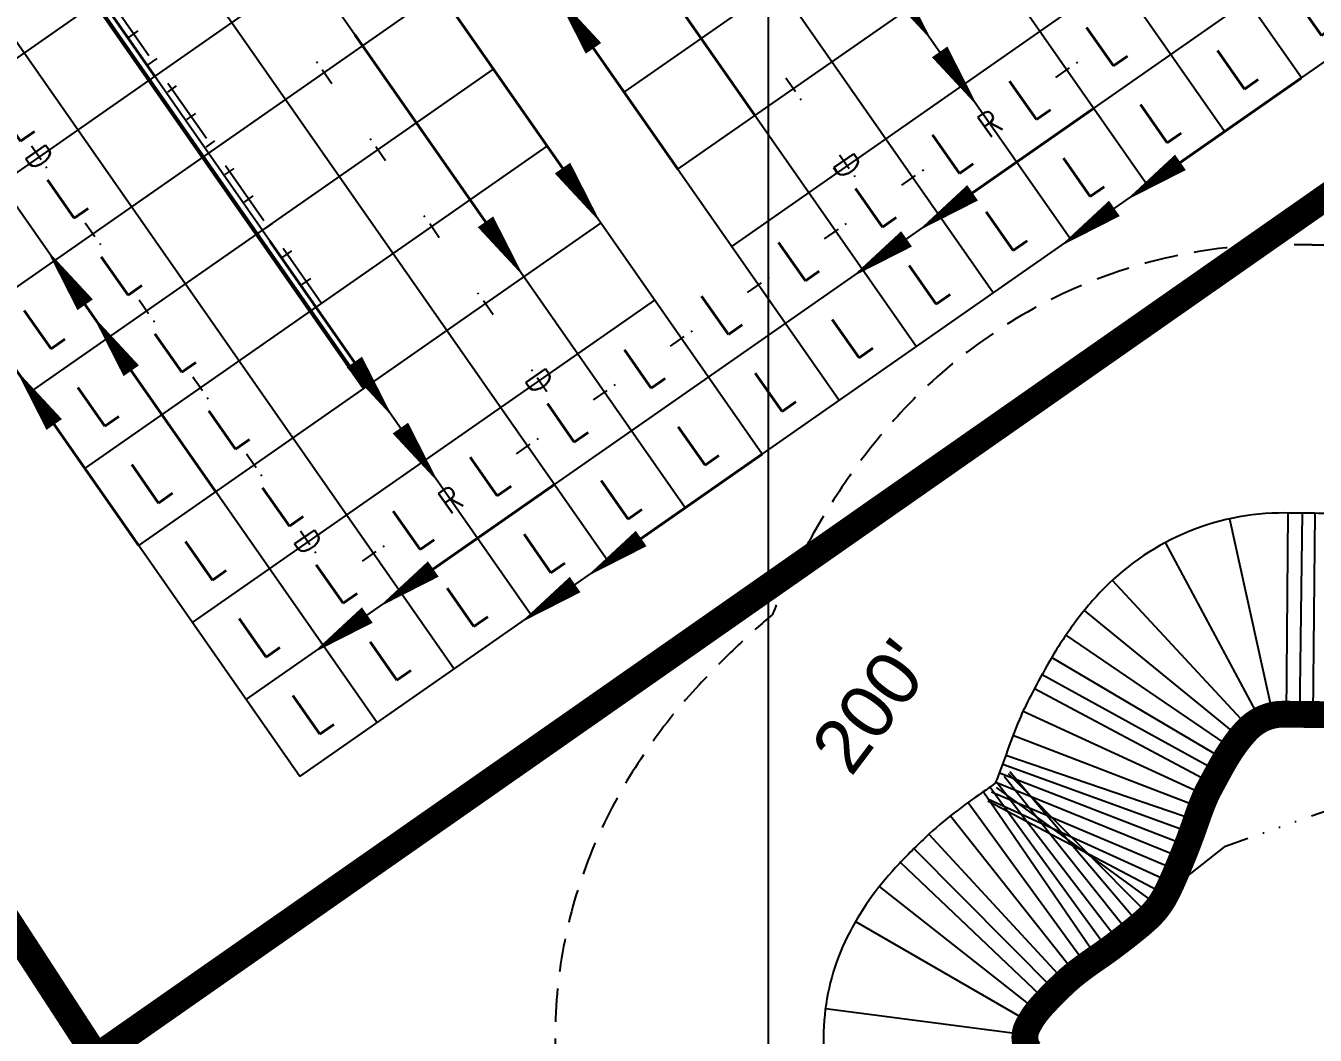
# Model space of a CAD drawing. Header units: inches. Extents: x 10131215 to 10153225, y 3476725 to 3491422.
# Drawn here: x 10141447 to 10142407, y 3478445 to 3479197 of the extents above; entities that cross this region are included whole.
import ezdxf
from ezdxf.enums import TextEntityAlignment as Align

# ---------------------------------------------------------------- set-up
doc = ezdxf.new("R2010")
doc.units = ezdxf.units.IN
doc.header["$LTSCALE"] = 100
doc.header["$MEASUREMENT"] = 0
for name, pattern in [('DASHDOT', [1, 0.5, -0.25, 0, -0.25]), ('DASHED', [0.75, 0.5, -0.25]), ('HIDDEN', [0.375, 0.25, -0.125]), ('HIDDEN2', [0.1875, 0.125, -0.0625]), ('STREAM', [1.5, 1, -0.125, 0, -0.125, 0, -0.125, 0, -0.125])]:
    doc.linetypes.add(name, pattern=pattern)
for name, color, linetype in [('BELTS-PROPOSED', 40, 'DASHED'), ('BOUNDARY-MINE LIMITS', 30, 'DASHDOT'), ('BUFFER ZONE-200', 200, 'HIDDEN'), ('GRID COORDINATES-VA SOUTH NAD27', 252, 'CONTINUOUS'), ('LEAVE BLOCKS-BLEEDER', 1, 'CONTINUOUS'), ('OUTCROP-UPPER MASON-IMBODEN', 7, 'CONTINUOUS'), ('OUTCROP-UPPER MASON-IMBODEN-AUGERED', 39, 'CONTINUOUS'), ('PROJECTIONS', 160, 'CONTINUOUS'), ('STOPPINGS-MANDOORS-PROPOSED', 5, 'CONTINUOUS'), ('STOPPINGS-PROPOSED', 5, 'HIDDEN2'), ('TRACK-PROPOSED', 36, 'DASHED'), ('VENTILATION', 7, 'CONTINUOUS'), ('WATER-SURFACE', 140, 'STREAM')]:
    doc.layers.add(name, color=color, linetype=linetype)
doc.styles.add('BUFFER LABELS', font='ARIAL.TTF', dxfattribs={"height": 40})
doc.styles.add('CURT', font='SIMPLEX.shx', dxfattribs={"width": 0.6, "height": 18})

# ---------------------------------------------------------------- blocks, each defined once
blk = doc.blocks.new('AUGER SYMBOL')
at = {"layer": 'OUTCROP-UPPER MASON-IMBODEN-AUGERED'}
blk.add_line((0, -150), (0, 0), dxfattribs=at)
blk = doc.blocks.new('RETURN ARROW')
at = {"layer": 'VENTILATION', "color": 1}
for points in [[(0, 220, 0, 14, 0), (0, 170, 14, 14, 0)], [(0, 160, 0, 14, 0), (0, 110, 14, 14, 0)]]:
    blk.add_lwpolyline(points, format="xyseb", dxfattribs=at)
at = {"layer": 'VENTILATION', "color": 1, "const_width": 2}
blk.add_lwpolyline([(0, 0), (0, 186.97)], dxfattribs=at)
blk = doc.blocks.new('BLEEDER ARROW-PROPOSED')
at = {"layer": 'VENTILATION', "color": 30}
for points in [[(0, 220, 0, 14, 0), (0, 170, 14, 14, 0)], [(0, 160, 0, 14, 0), (0, 110, 14, 14, 0)]]:
    blk.add_lwpolyline(points, format="xyseb", dxfattribs=at)
at = {"layer": 'VENTILATION', "color": 30, "linetype": 'HIDDEN2', "const_width": 2}
blk.add_lwpolyline([(0, 0), (0, 139.33)], dxfattribs=at)
blk = doc.blocks.new('INTAKE ARROW')
at = {"layer": 'VENTILATION', "color": 5}
blk.add_lwpolyline([(0, 220, 0, 14, 0), (0, 170, 14, 14, 0)], format="xyseb", dxfattribs=at)
at = {"layer": 'VENTILATION', "color": 5, "const_width": 2}
blk.add_lwpolyline([(0, 0), (0, 186.97)], dxfattribs=at)
blk = doc.blocks.new('ESCAPEWAY-SECONDARY')
at = {"layer": 'VENTILATION', "color": 3}
blk.add_lwpolyline([(0, 220, 0, 14, 0), (0, 170, 14, 14, 0)], format="xyseb", dxfattribs=at)
at = {"layer": 'VENTILATION', "color": 3, "const_width": 2}
blk.add_lwpolyline([(0, 0), (0, 78.07), (-12, 88.22), (12, 81.78), (0, 91.93), (0, 186.97)], dxfattribs=at)

msp = doc.modelspace()

# ---------------------------------------------------------------- linework, layer by layer
at = {"layer": 'BELTS-PROPOSED', "const_width": 3}
msp.add_lwpolyline([(10141698.81, 3478927.1), (10140854.64, 3480136.7)], dxfattribs=at)
at = {"layer": 'BOUNDARY-MINE LIMITS', "const_width": 20}
msp.add_lwpolyline([(10144095.58, 3480244.57), (10141499.19, 3478428.71), (10141179.41, 3478920.45), (10141023.61, 3479043.38), (10140753.02, 3479084.36), (10139113.09, 3481747.96), (10135309.11, 3481747.96), (10135309.11, 3484078.51)], dxfattribs=at)
at = {"layer": 'BUFFER ZONE-200', "flags": 128}
msp.add_lwpolyline([(10142646.32, 3479142.15, 0.000006), (10142646.31, 3479142.12, -0.018119), (10142632.94, 3479124.26, -0.024803), (10142605.14, 3479102.46, -0.01803), (10142573.44, 3479081.72, -0.017145), (10142536.43, 3479061.07, -0.0165), (10142499.87, 3479043.79, -0.02715), (10142499.26, 3479043.56, -0.027693), (10142483.14, 3479039.54, -0.025914), (10142460.45, 3479036.4, -0.003972), (10142425.03, 3479033.64, -0.000027), (10142423.96, 3479033.64, -0.000123), (10142411.41, 3479033.74, -0.001569), (10142401.82, 3479033.84, 0.001386), (10142386.52, 3479034.01, 0.106186), (10142228.03, 3479001.36, 0.100863), (10142101.19, 3478911.62, 0.033461), (10142062.63, 3478864.62, 0.027633), (10142032.87, 3478817.66, 0.006389), (10142018.14, 3478790.5, 0.020505), (10142002.9, 3478758.39, 0.000171), (10142002.75, 3478758.04, 0.016138), (10141979.4, 3478737.33, 0.015897), (10141948.23, 3478705.89, 0.034581), (10141911.24, 3478660.16, 0.037093), (10141879.72, 3478607.22, 0.096805), (10141842.08, 3478471.12, 0.10289), (10141861.16, 3478323.26, 0.121356), (10141956.05, 3478176.78, 0.132643), (10142122.76, 3478087.72, 0.027484), (10142170.66, 3478079.4, 0.026844), (10142218.53, 3478076.37, 0.000677), (10142228.14, 3478076.29, -0.000382), (10142242.95, 3478076.17, -0.003396), (10142311.6, 3478075.13, 0.002548), (10142408.17, 3478073.49)], format="xyb", dxfattribs=at)
at = {"layer": 'GRID COORDINATES-VA SOUTH NAD27'}
msp.add_line((10142000, 3476730), (10142000, 3490730), dxfattribs=at)
at = {"layer": 'OUTCROP-UPPER MASON-IMBODEN', "const_width": 20}
msp.add_lwpolyline([(10142421.44, 3478683.64, -0.000123), (10142408.72, 3478683.74, -0.001569), (10142396.93, 3478683.87, 0.001386), (10142383.57, 3478684.02, 0.106186), (10142369.06, 3478681.03, 0.100863), (10142356.34, 3478672.03, 0.033461), (10142347.46, 3478661.21, 0.027633), (10142338.39, 3478646.89, 0.006389), (10142327.93, 3478627.6, 0.020505), (10142324.99, 3478621.41, 0.018953), (10142319.07, 3478605.87, -0.012798), (10142310.58, 3478582.75, -0.007913), (10142302.01, 3478562.11, -0.014025), (10142296.67, 3478550.68, -0.043963), (10142290.34, 3478540.42, -0.046136), (10142282.64, 3478531.88, -0.015214), (10142274.22, 3478524.57, -0.009032), (10142259.45, 3478512.95, -0.012631), (10142243.96, 3478501.82, 0.014377), (10142230.39, 3478491.99, 0.025617), (10142219.99, 3478483.11, 0.015897), (10142204.48, 3478467.47, 0.034581), (10142197.9, 3478459.34, 0.037093), (10142192.91, 3478450.96, 0.096805), (10142191.06, 3478444.27, 0.10289), (10142191.9, 3478437.78, 0.121356), (10142195.76, 3478431.83, 0.132643)], format="xyb", dxfattribs=at)
at = {"layer": 'OUTCROP-UPPER MASON-IMBODEN-AUGERED'}
for points in [[(10142422.52, 3478833.64, -0.000123), (10142409.87, 3478833.74, -0.001569), (10142399.02, 3478833.86, 0.001386), (10142384.84, 3478834.01, 0.106186), (10142308.62, 3478818.31, 0.100863), (10142246.99, 3478774.71, 0.033461), (10142225.39, 3478748.38, 0.027633), (10142207.45, 3478720.08, 0.006389), (10142195.16, 3478697.41, 0.020505), (10142186.95, 3478680.12, 0.018953), (10142176.98, 3478653.96, -0.012798), (10142171.14, 3478638.05, -0.002657), (10142168.93, 3478632.56, -0.000058), (10142168.86, 3478632.51, -0.012631), (10142159.53, 3478625.8, 0.014377), (10142138.96, 3478610.91, 0.025617), (10142116.88, 3478592.06, 0.015897), (10142094.66, 3478569.65, 0.034581), (10142075.04, 3478545.41, 0.037093), (10142058.69, 3478517.93, 0.096805), (10142041.5, 3478455.77, 0.10289), (10142050.15, 3478388.7, 0.121356)], [(10142421.44, 3478683.64, -0.000123), (10142408.72, 3478683.74, -0.001569), (10142396.93, 3478683.87, 0.001386), (10142383.57, 3478684.02, 0.106186), (10142369.06, 3478681.03, 0.100863), (10142356.34, 3478672.03, 0.033461), (10142347.46, 3478661.21, 0.027633), (10142338.39, 3478646.89, 0.006389), (10142327.93, 3478627.6, 0.020505), (10142324.99, 3478621.41, 0.018953), (10142319.07, 3478605.87, -0.012798), (10142310.58, 3478582.75, -0.007913), (10142302.01, 3478562.11, -0.014025), (10142296.67, 3478550.68, -0.043963), (10142290.34, 3478540.42, -0.046136), (10142282.64, 3478531.88, -0.015214), (10142274.22, 3478524.57, -0.009032), (10142259.45, 3478512.95, -0.012631), (10142243.96, 3478501.82, 0.014377), (10142230.39, 3478491.99, 0.025617), (10142219.99, 3478483.11, 0.015897), (10142204.48, 3478467.47, 0.034581), (10142197.9, 3478459.34, 0.037093), (10142192.91, 3478450.96, 0.096805), (10142191.06, 3478444.27, 0.10289)]]:
    msp.add_lwpolyline(points, format="xyb", dxfattribs=at)
at = {"layer": 'PROJECTIONS'}
for p, q in [((10142397.14, 3479158.37), (10141555.84, 3480363.87)), ((10142339.74, 3479118.3), (10141498.43, 3480323.8)), ((10142282.33, 3479078.24), (10141441.03, 3480283.74)), ((10142224.93, 3479038.18), (10141383.62, 3480243.68)), ((10142167.52, 3478998.12), (10141326.22, 3480203.62)), ((10142110.12, 3478958.06), (10141268.81, 3480163.56)), ((10142052.71, 3478917.99), (10141211.41, 3480123.49)), ((10141995.31, 3478877.93), (10141154, 3480083.43)), ((10141937.9, 3478837.87), (10141096.6, 3480043.37)), ((10141880.5, 3478797.81), (10141039.19, 3480003.31)), ((10141823.09, 3478757.74), (10140981.79, 3479963.24)), ((10141765.69, 3478717.68), (10140924.38, 3479923.18)), ((10141708.28, 3478677.62), (10140866.98, 3479883.12)), ((10141650.88, 3478637.56), (10140809.57, 3479843.06)), ((10142397.14, 3479158.37), (10142798.97, 3479438.8)), ((10141892.46, 3479147.61), (10142236.89, 3479387.99)), ((10141330.38, 3479096.8), (10141674.81, 3479337.17)), ((10141932.53, 3479090.21), (10142276.95, 3479330.58)), ((10141370.44, 3479039.39), (10141714.87, 3479279.76)), ((10141972.59, 3479032.8), (10142317.02, 3479273.18)), ((10141410.51, 3478981.99), (10141754.93, 3479222.36)), ((10141955.25, 3478935.34), (10142357.08, 3479215.77)), ((10141450.57, 3478924.58), (10141795, 3479164.95)), ((10141995.31, 3478877.93), (10142397.14, 3479158.37)), ((10141490.63, 3478867.18), (10141835.06, 3479107.55)), ((10141530.69, 3478809.77), (10141875.12, 3479050.15)), ((10141570.75, 3478752.37), (10141915.18, 3478992.74)), ((10141610.82, 3478694.96), (10141955.25, 3478935.34)), ((10141650.88, 3478637.56), (10141995.31, 3478877.93))]:
    msp.add_line(p, q, dxfattribs=at)
at = {"layer": 'STOPPINGS-PROPOSED'}
for p, q in [((10141674.55, 3479154.07), (10141663.1, 3479170.47)), ((10142214.04, 3479158.63), (10142230.44, 3479170.07)), ((10142012.91, 3479158.5), (10142024.36, 3479142.1)), ((10141714.61, 3479096.66), (10141703.17, 3479113.06)), ((10141450.83, 3479107.69), (10141462.27, 3479091.28)), ((10142052.97, 3479101.1), (10142064.42, 3479084.7)), ((10142099.23, 3479078.5), (10142115.63, 3479089.95)), ((10141754.68, 3479039.26), (10141743.23, 3479055.66)), ((10141490.89, 3479050.28), (10141502.34, 3479033.88)), ((10142041.82, 3479038.44), (10142058.22, 3479049.89)), ((10141984.42, 3478998.38), (10142000.82, 3479009.82)), ((10141794.74, 3478981.85), (10141783.29, 3478998.25)), ((10141530.95, 3478992.88), (10141542.4, 3478976.47)), ((10141927.01, 3478958.32), (10141943.42, 3478969.76)), ((10141834.8, 3478924.45), (10141823.35, 3478940.85)), ((10141571.01, 3478935.47), (10141582.46, 3478919.07)), ((10141869.61, 3478918.25), (10141886.01, 3478929.7)), ((10141812.2, 3478878.19), (10141828.61, 3478889.64)), ((10141611.08, 3478878.07), (10141622.52, 3478861.67)), ((10141651.14, 3478820.66), (10141662.59, 3478804.26)), ((10141697.39, 3478798.07), (10141713.8, 3478809.51))]:
    msp.add_line(p, q, dxfattribs=at)
at = {"layer": 'TRACK-PROPOSED'}
for p, q in [((10141666.95, 3478990.23), (10140868.56, 3480134.22)), ((10141530.01, 3479193.43), (10141523.45, 3479188.85)), ((10141544.32, 3479172.93), (10141537.76, 3479168.35)), ((10141558.62, 3479152.43), (10141552.06, 3479147.85)), ((10141572.93, 3479131.93), (10141566.37, 3479127.35)), ((10141587.24, 3479111.42), (10141580.68, 3479106.85)), ((10141601.55, 3479090.92), (10141594.99, 3479086.34)), ((10141615.86, 3479070.42), (10141609.29, 3479065.84)), ((10141630.16, 3479049.92), (10141623.6, 3479045.34)), ((10141644.47, 3479029.42), (10141637.91, 3479024.84)), ((10141658.78, 3479008.92), (10141652.22, 3479004.34))]:
    msp.add_line(p, q, dxfattribs=at)
at = {"layer": 'WATER-SURFACE', "flags": 128}
msp.add_lwpolyline([(10141541.65, 3478054.01), (10141612.41, 3478064.65), (10141694.68, 3478099.64), (10141762.3, 3478140.55), (10141947.12, 3478214.27), (10141999.16, 3478246.12), (10142030.93, 3478274.21), (10142069.55, 3478331.95), (10142181.09, 3478435.28), (10142240.59, 3478506.75), (10142340.61, 3478585.74), (10142473.69, 3478632.6), (10142711.83, 3478677.96), (10142804.39, 3478717.32), (10142965.2, 3478807.56), (10143070.51, 3478891.23), (10143092.32, 3478919.94), (10143115.67, 3478973.62), (10143158.35, 3479016.07), (10143321.62, 3479146.25), (10143410.9, 3479194.68)], dxfattribs=at)

# ---------------------------------------------------------------- block references
at = {"layer": 'OUTCROP-UPPER MASON-IMBODEN-AUGERED', "xscale": 1.000028516851045, "yscale": 1.000028516851045, "zscale": 1.000028516851045}
for p, rotation in [((10142385.63, 3478684), 179.4681578410259), ((10142395.63, 3478683.88), 179.2302848083532), ((10142405.63, 3478683.76), 179.4648135867866), ((10142375.69, 3478683.19), 192.4192120945182), ((10142366.35, 3478679.71), 208.1914975836162), ((10142358.24, 3478673.91), 222.8775539353542), ((10142351.52, 3478666.51), 230.8114597048336), ((10142345.56, 3478658.48), 235.7071236487469), ((10142340.2, 3478650.04), 239.4423345771957), ((10142335.31, 3478641.32), 241.222747627101), ((10142330.54, 3478632.53), 241.8896995489236), ((10142325.98, 3478623.63), 245.2941568494895), ((10142322.15, 3478614.4), 248.9375813889133), ((10142318.77, 3478604.99), 251.192429621887), ((10142311.93, 3478586.19), 248.810702034493), ((10142315.45, 3478595.55), 250.0015658281899), ((10142284.27, 3478533.43), 224.7695426287684), ((10142276.84, 3478526.74), 220.2850682606799), ((10142253.18, 3478508.3), 215.9667658034655), ((10142308.23, 3478576.9), 247.8591807970419), ((10142290.77, 3478541.01), 233.8864070831759), ((10142261.2, 3478514.28), 217.3930318562236), ((10142269.08, 3478520.43), 218.4948132794139), ((10142245.01, 3478502.53), 214.449456823043), ((10142300.41, 3478558.49), 245.5493381060268), ((10142304.4, 3478567.67), 247.0477895902625), ((10142236.82, 3478496.8), 215.9730717154212), ((10142296.06, 3478549.49), 242.2240974499643), ((10142228.84, 3478490.78), 218.3963596622742), ((10142221.24, 3478484.28), 222.6871544416622), ((10142214.04, 3478477.34), 224.7921371465139), ((10142207.04, 3478470.19), 226.4458745354674), ((10142200.41, 3478462.72), 231.8028174455118), ((10142194.79, 3478454.45), 240.0311847187034), ((10142191.16, 3478445.22), 262.5882842138219)]:
    msp.add_blockref('AUGER SYMBOL', p, dxfattribs=dict(at, rotation=rotation))
at = {"layer": 'VENTILATION', "xscale": 1.000028516851045, "yscale": 1.000028516851045, "zscale": 1.000028516851045}
for name, p, rotation in [('ESCAPEWAY-SECONDARY', (10141542.66, 3479159.58), 34.91076030759798), ('BLEEDER ARROW-PROPOSED', (10142030.23, 3479317.16), 214.9107603076191), ('RETURN ARROW', (10141989.93, 3479130.27), 34.91076030758607), ('RETURN ARROW', (10141932.53, 3479090.21), 34.91076030758607), ('INTAKE ARROW', (10141749.21, 3479230.56), 214.9107603076179), ('INTAKE ARROW', (10141691.81, 3479190.5), 214.9107603076179), ('BLEEDER ARROW-PROPOSED', (10142397.14, 3479158.37), 124.9107603076192), ('BLEEDER ARROW-PROPOSED', (10142242.27, 3479135.65), 124.9107603076192), ('RETURN ARROW', (10141588.1, 3478849.83), 34.91076030758607), ('BLEEDER ARROW-PROPOSED', (10141628.4, 3479036.72), 214.9107603076191), ('RETURN ARROW', (10141530.69, 3478809.77), 34.91076030758607), ('BLEEDER ARROW-PROPOSED', (10141995.31, 3478877.93), 124.9107603076192), ('BLEEDER ARROW-PROPOSED', (10141840.44, 3478855.21), 124.9107603076192)]:
    msp.add_blockref(name, p, dxfattribs=dict(at, rotation=rotation))

# ---------------------------------------------------------------- texts
at = {"layer": 'BUFFER ZONE-200', "style": 'BUFFER LABELS'}
msp.add_text("200'", height=40.001, rotation=53.04671, dxfattribs=at).set_placement((10142076.7, 3478690.08), align=Align.MIDDLE)
at = {"layer": 'LEAVE BLOCKS-BLEEDER', "style": 'CURT', "width": 0.7}
for p in [(10142405.81, 3479207.1), (10142250.94, 3479184.38), (10142348.41, 3479167.04), (10142193.54, 3479144.32), (10141436.52, 3479128.19), (10142291, 3479126.98), (10142136.13, 3479104.26), (10142233.6, 3479086.91), (10141476.58, 3479070.78), (10142078.73, 3479064.19), (10142176.19, 3479046.85), (10142021.32, 3479024.13), (10141516.64, 3479013.38), (10142118.79, 3479006.79), (10141963.92, 3478984.07), (10141459.24, 3478973.32), (10142061.38, 3478966.73), (10141556.71, 3478955.97), (10141906.51, 3478944.01), (10142003.98, 3478926.66), (10141499.3, 3478915.91), (10141596.77, 3478898.57), (10141849.11, 3478903.95), (10141946.57, 3478886.6), (10141539.36, 3478858.51), (10141791.7, 3478863.88), (10141636.83, 3478841.16), (10141889.17, 3478846.54), (10141734.3, 3478823.82), (10141579.43, 3478801.1), (10141831.76, 3478806.48), (10141676.89, 3478783.76), (10141774.36, 3478766.42), (10141619.49, 3478743.7), (10141716.96, 3478726.35), (10141659.55, 3478686.29)]:
    msp.add_text('L', height=35, rotation=34.91083, dxfattribs=at).set_placement(p, align=Align.MIDDLE)
at = {"layer": 'STOPPINGS-MANDOORS-PROPOSED', "style": 'CURT', "width": 0.9}
for p in [(10141456.55, 3479099.48), (10142058.7, 3479092.9), (10141829.08, 3478932.65), (10141656.86, 3478812.46)]:
    msp.add_text('D', height=18, rotation=304.91083, dxfattribs=at).set_placement(p, align=Align.MIDDLE)
at = {"layer": 'STOPPINGS-PROPOSED', "style": 'CURT', "width": 0.9}
for p in [(10142164.83, 3479124.29), (10141763, 3478843.85)]:
    msp.add_text('R', height=18, rotation=34.91083, dxfattribs=at).set_placement(p, align=Align.MIDDLE)

doc.saveas('drawing.dxf')
